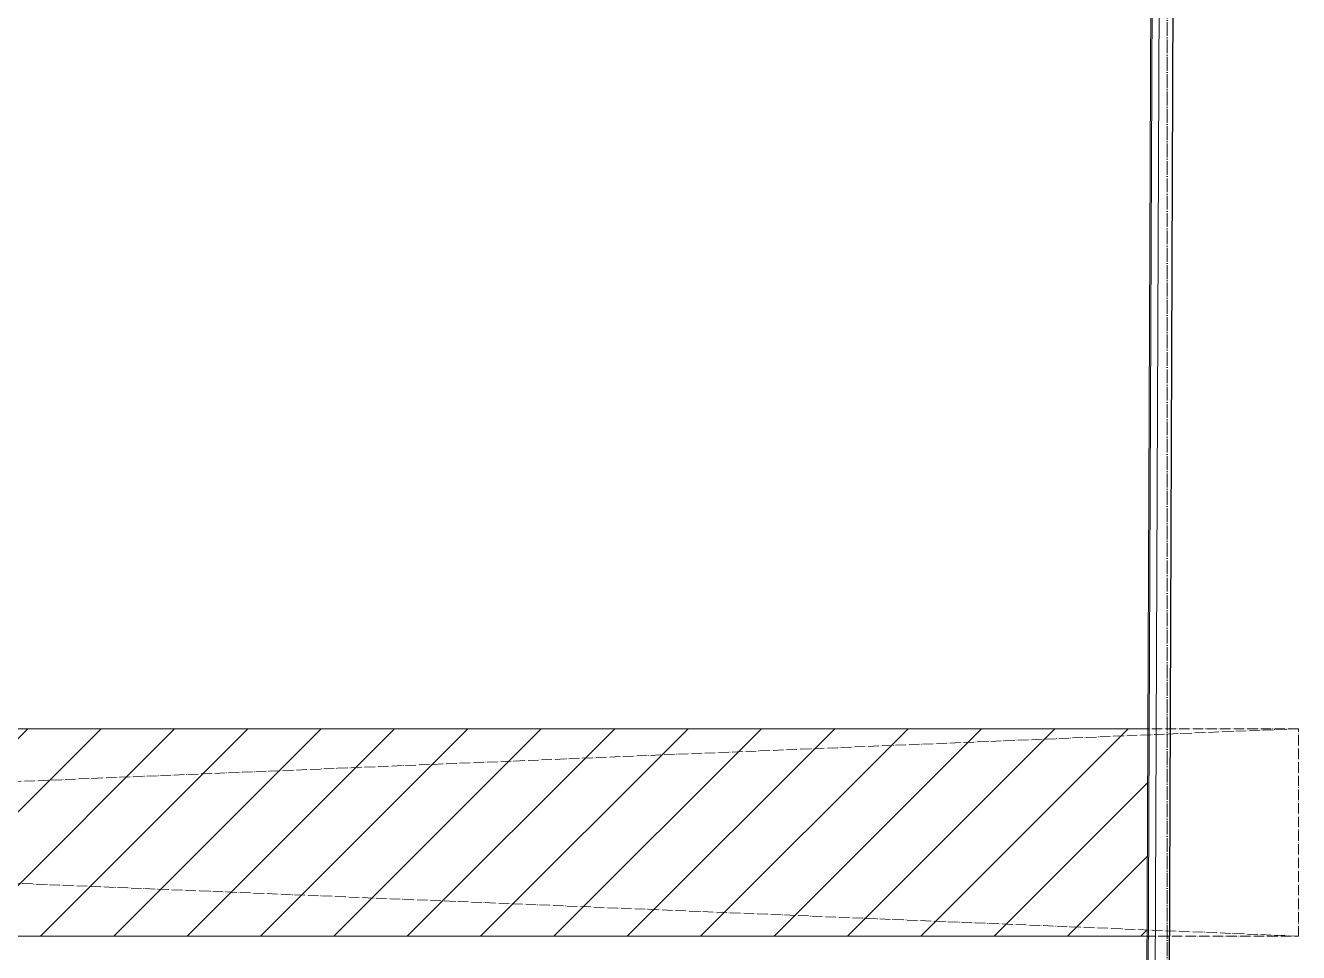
# Model space of a CAD drawing. Header units: millimetres. Extents: x -13069 to 207500, y -71366 to 56785.
# Drawn here: x 5498 to 7339, y 6027 to 7367 of the extents above; entities that cross this region are included whole.
import ezdxf

# ---------------------------------------------------------------- set-up
doc = ezdxf.new("R2010")
doc.units = ezdxf.units.MM
doc.linetypes.add('ADSK_Линия сетки', pattern=[25, 20, -2.5, 0, -2.5])
doc.linetypes.add('ADSK_Штрихпунктирная 2 точки_ш15 п1_5 п1_5 п1_5', pattern=[19.5, 15, -1.5, 0, -1.5, 0, -1.5])
doc.layers.add('Линии', color=7, linetype='Continuous', lineweight=9, true_color=0x00a600)
for name, color, linetype, lineweight in [('Оси', 7, 'Continuous', 9), ('Потолки', 7, 'Continuous', 9), ('Потолки штриховка', 7, 'Continuous', 9), ('Стены несущие', 7, 'Continuous', 30), ('Стены отделка', 7, 'Continuous', 30), ('Стены штриховка', 7, 'Continuous', 9)]:
    doc.layers.add(name, color=color, linetype=linetype, lineweight=lineweight)

msp = doc.modelspace()

# ---------------------------------------------------------------- hatches: boundary and pattern name
at = {"layer": 'Потолки штриховка', "lineweight": 18, "true_color": 0x787878}
h = msp.add_hatch(dxfattribs=at)
h.set_pattern_fill('FP_89', color=8, style=0, pattern_type=2)
h.set_pattern_definition([(45, (0, 0), (-53.033, 53.033), [])])
h.paths.add_polyline_path([(216.09, 1644.358), (7102.811, 1644.643), (7104.006, 1944.358), (343.592, 1944.358), (343.592, 1795.831), (341.592, 1795.831), (341.592, 1793.831), (215.379, 1793.831), (216.032, 1656.505)])
h.paths.add_polyline_path([(206.425, 3750.533), (7111.208, 3751.052), (7112.402, 4050.533), (204.65, 4050.024), (206.074, 3750.533)])
h.paths.add_polyline_path([(327.752, 6050.533), (7120.376, 6051.061), (7121.57, 6350.533), (327.752, 6350.005), (327.752, 6112.401)])
h.paths.add_polyline_path([(4905.398, 8295), (6814.033, 8295.404), (6814.033, 8407.011), (3772.531, 8407.011), (3772.531, 8430.011), (1109.928, 8430.011), (1109.928, 8424.511), (1111.568, 8424.511), (1111.568, 8295), (4468.029, 8295)])

# ---------------------------------------------------------------- linework, layer by layer
at = {"layer": 'Линии', "color": 7, "linetype": 'ADSK_Штрихпунктирная 2 точки_ш15 п1_5 п1_5 п1_5'}
for p, q in [((7339.344, 6350.533), (64.272, 6350.533)), ((64.272, 6050.533), (7339.344, 6350.533)), ((7339.344, 6050.533), (64.272, 6350.533)), ((7339.344, 6050.533), (7339.344, 6350.533)), ((64.272, 6050.533), (7339.344, 6050.533))]:
    msp.add_line(p, q, dxfattribs=at)
at = {"layer": 'Оси', "linetype": 'ADSK_Линия сетки'}
msp.add_line((7149.565, -6603.62), (7149.565, 22349.663), dxfattribs=at)
at = {"layer": 'Потолки'}
for p, q in [((327.752, 6350.533), (7121.57, 6350.533)), ((7120.374, 6050.533), (327.752, 6050.533))]:
    msp.add_line(p, q, dxfattribs=at)
at = {"layer": 'Стены несущие'}
msp.add_line((7164.278, 9036.869), (7138.134, 2478.232), dxfattribs=at)
at = {"layer": 'Стены отделка', "lineweight": 9}
for p, q in [((7144.278, 9036.949), (7110.452, 551.098)), ((7098.5, 563.098), (7128.065, 7980))]:
    msp.add_line(p, q, dxfattribs=at)
at = {"layer": 'Стены штриховка'}
msp.add_line((7100.492, 561.098), (7130.073, 7982), dxfattribs=at)

doc.saveas('drawing.dxf')
